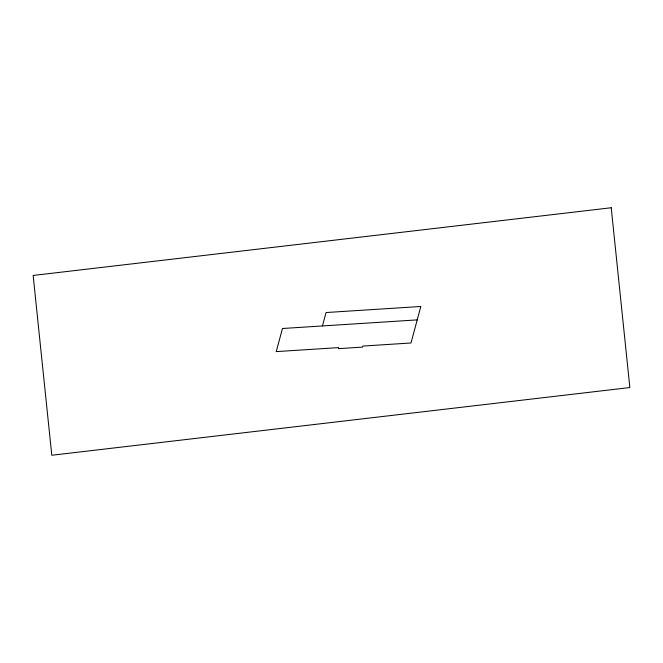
<?xml version="1.0" encoding="UTF-8"?>
<svg xmlns="http://www.w3.org/2000/svg" width="663" height="663" viewBox="0 0 663 663"><rect width="100%" height="100%" fill="white"/><g stroke="black" fill="none" stroke-linecap="round" stroke-linejoin="round"><path stroke-width="0.99" d="M322.45 325.947L326.063 312.538L420.823 306.48L410.994 342.986L362.852 346.069L362.57 347.105L338.379 348.655L338.66 347.611L276.239 351.605L282.463 328.5L417.218 319.889M611.22 207.751L33.15 275.452L51.789 455.249L629.85 387.548L611.22 207.751"/></g></svg>
